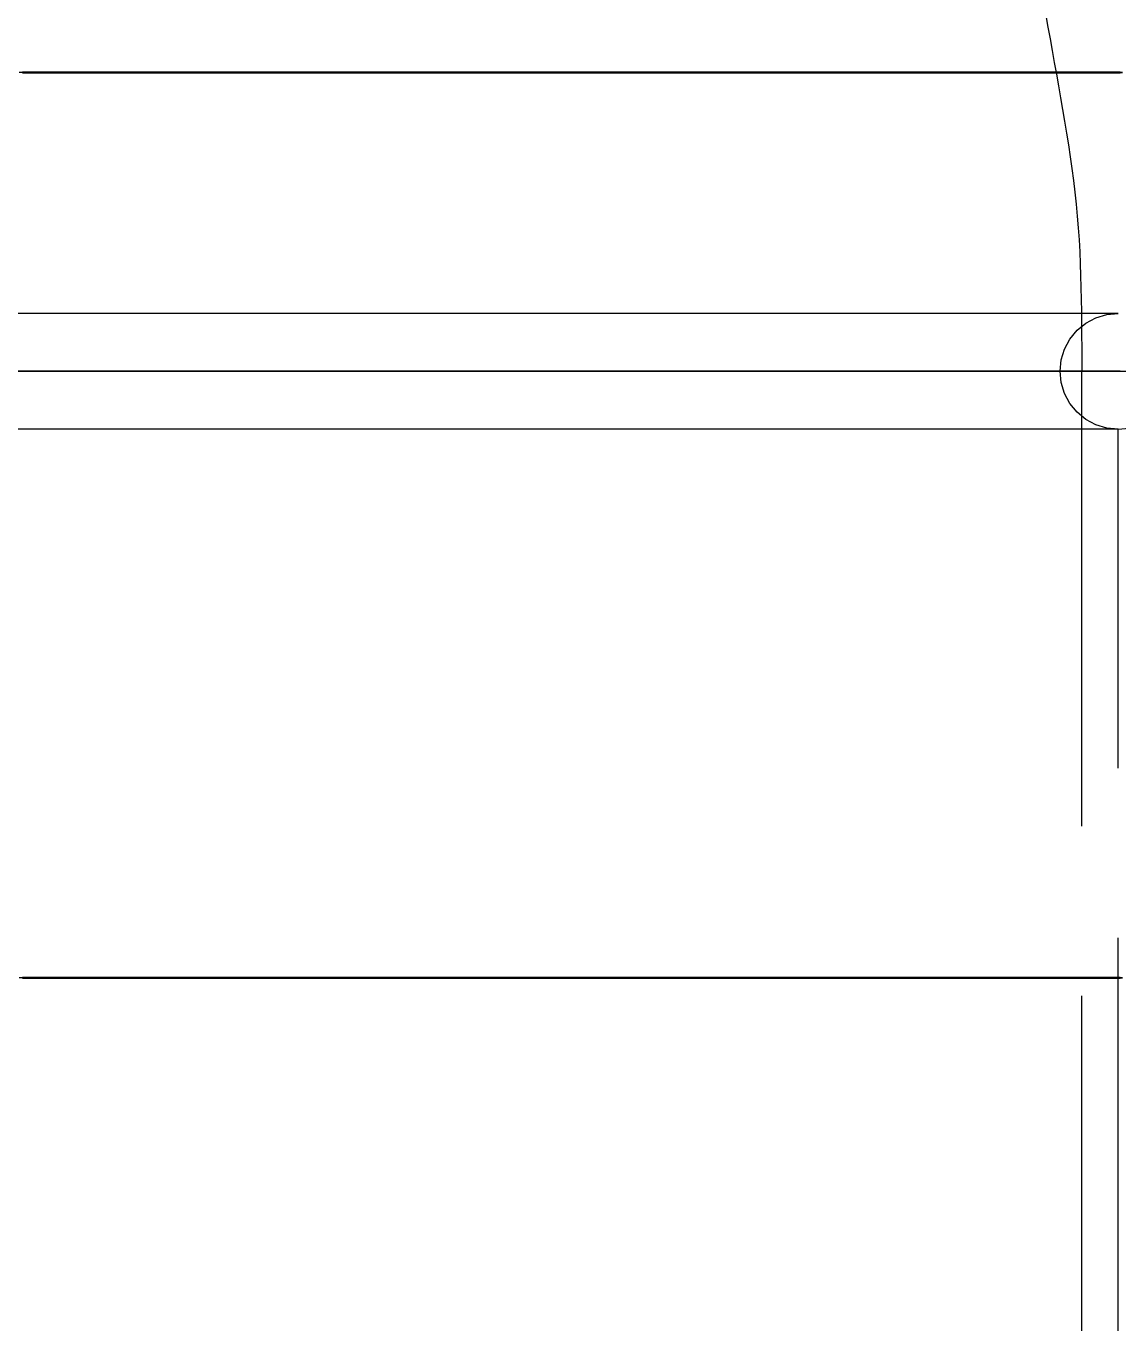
# Model space of a CAD drawing. Header units: millimetres. Extents: x 0 to 594, y 0 to 420.
# Drawn here: x 237.32 to 242.14, y 340.09 to 345.83 of the extents above; entities that cross this region are included whole.
import ezdxf

# ---------------------------------------------------------------- set-up
doc = ezdxf.new("R2010")
doc.units = ezdxf.units.MM
doc.linetypes.add('ISO02-TRAZOS', pattern=[3.75, 3, -0.75])
doc.layers.add('01-VISIBLE', color=7, linetype='CONTINUOUS', lineweight=50)
doc.layers.add('02-OCULTA', color=4, linetype='ISO02-TRAZOS', lineweight=25)

msp = doc.modelspace()

# ---------------------------------------------------------------- linework, layer by layer
at = {"layer": '01-VISIBLE'}
for points in [[(237.3, 345.62), (237.35, 345.62), (237.4, 345.62), (237.45, 345.62), (237.5, 345.62), (237.55, 345.62), (237.6, 345.62), (237.65, 345.62), (237.7, 345.62), (237.75, 345.62), (237.8, 345.62), (237.85, 345.62), (237.9, 345.62), (237.95, 345.62), (238, 345.62), (238.05, 345.62), (238.1, 345.62), (238.15, 345.62), (238.2, 345.62), (238.25, 345.62), (238.3, 345.62), (238.35, 345.62), (238.4, 345.62), (238.45, 345.62), (238.5, 345.62), (238.55, 345.62), (238.6, 345.62), (238.65, 345.62), (238.7, 345.62), (238.75, 345.62), (238.8, 345.62), (238.85, 345.62), (238.9, 345.62), (238.95, 345.62), (239, 345.62), (239.05, 345.62), (239.1, 345.62), (239.15, 345.62), (239.2, 345.62), (239.25, 345.62), (239.3, 345.62), (239.35, 345.62), (239.4, 345.62), (239.45, 345.62), (239.5, 345.62), (239.55, 345.62), (239.6, 345.62), (239.65, 345.62), (239.7, 345.62), (239.75, 345.62), (239.8, 345.62), (239.85, 345.62), (239.9, 345.62), (239.95, 345.62), (240, 345.62), (240.05, 345.62), (240.1, 345.62), (240.15, 345.62), (240.2, 345.62), (240.25, 345.62), (240.3, 345.62), (240.35, 345.62), (240.4, 345.62), (240.45, 345.62), (240.5, 345.62), (240.55, 345.62), (240.6, 345.62), (240.65, 345.62), (240.7, 345.62), (240.75, 345.62), (240.8, 345.62), (240.85, 345.62), (240.9, 345.62), (240.95, 345.62), (241, 345.62), (241.05, 345.62), (241.1, 345.62), (241.15, 345.62), (241.2, 345.62), (241.25, 345.62), (241.3, 345.62), (241.35, 345.62), (241.4, 345.62), (241.45, 345.62), (241.5, 345.62), (241.55, 345.62), (241.6, 345.62), (241.65, 345.62), (241.7, 345.62), (241.75, 345.62), (241.8, 345.62), (241.85, 345.62), (241.9, 345.62), (241.95, 345.62), (242, 345.62), (242.05, 345.62), (242.1, 345.62), (242.15, 345.62)], [(237.3, 341.62), (237.35, 341.62), (237.4, 341.62), (237.45, 341.62), (237.5, 341.62), (237.55, 341.62), (237.6, 341.62), (237.65, 341.62), (237.7, 341.62), (237.75, 341.62), (237.8, 341.62), (237.85, 341.62), (237.9, 341.62), (237.95, 341.62), (238, 341.62), (238.05, 341.62), (238.1, 341.62), (238.15, 341.62), (238.2, 341.62), (238.25, 341.62), (238.3, 341.62), (238.35, 341.62), (238.4, 341.62), (238.45, 341.62), (238.5, 341.62), (238.55, 341.62), (238.6, 341.62), (238.65, 341.62), (238.7, 341.62), (238.75, 341.62), (238.8, 341.62), (238.85, 341.62), (238.9, 341.62), (238.95, 341.62), (239, 341.62), (239.05, 341.62), (239.1, 341.62), (239.15, 341.62), (239.2, 341.62), (239.25, 341.62), (239.3, 341.62), (239.35, 341.62), (239.4, 341.62), (239.45, 341.62), (239.5, 341.62), (239.55, 341.62), (239.6, 341.62), (239.65, 341.62), (239.7, 341.62), (239.75, 341.62), (239.8, 341.62), (239.85, 341.62), (239.9, 341.62), (239.95, 341.62), (240, 341.62), (240.05, 341.62), (240.1, 341.62), (240.15, 341.62), (240.2, 341.62), (240.25, 341.62), (240.3, 341.62), (240.35, 341.62), (240.4, 341.62), (240.45, 341.62), (240.5, 341.62), (240.55, 341.62), (240.6, 341.62), (240.65, 341.62), (240.7, 341.62), (240.75, 341.62), (240.8, 341.62), (240.85, 341.62), (240.9, 341.62), (240.95, 341.62), (241, 341.62), (241.05, 341.62), (241.1, 341.62), (241.15, 341.62), (241.2, 341.62), (241.25, 341.62), (241.3, 341.62), (241.35, 341.62), (241.4, 341.62), (241.45, 341.62), (241.5, 341.62), (241.55, 341.62), (241.6, 341.62), (241.65, 341.62), (241.7, 341.62), (241.75, 341.62), (241.8, 341.62), (241.85, 341.62), (241.9, 341.62), (241.95, 341.62), (242, 341.62), (242.05, 341.62), (242.1, 341.62), (242.15, 341.62)]]:
    msp.add_lwpolyline(points, dxfattribs=at)
at = {"layer": '02-OCULTA'}
for p, q in [((241.98, 267.29), (241.98, 344.3)), ((242.14, 267.546), (242.14, 344.044)), ((242.14, 267.546), (242.14, 344.044))]:
    msp.add_line(p, q, dxfattribs=at)
for points in [[(241.8202, 345.8727), (241.8299, 345.8208), (241.8395, 345.7688), (241.849, 345.7169), (241.8584, 345.6649), (241.8677, 345.6129), (241.8768, 345.5609), (241.8859, 345.5089), (241.8949, 345.4568), (241.9036, 345.4047), (241.9122, 345.3526), (241.9205, 345.3005), (241.9285, 345.2482), (241.936, 345.196), (241.9429, 345.1436), (241.9493, 345.0912), (241.955, 345.0387), (241.9599, 344.9861), (241.9642, 344.9334), (241.9677, 344.8808), (241.9707, 344.828), (241.973, 344.7753), (241.9748, 344.7225), (241.9762, 344.6697), (241.9773, 344.6169), (241.978, 344.5641), (241.9786, 344.5113), (241.979, 344.4584), (241.9793, 344.4056), (241.9796, 344.3528), (241.98, 344.3)], [(242.1485, 345.62), (242.0984, 345.62), (242.0483, 345.62), (241.9981, 345.62), (241.948, 345.62), (241.8978, 345.62), (241.8477, 345.62), (241.7976, 345.62), (241.7474, 345.62), (241.6973, 345.62), (241.6472, 345.62), (241.597, 345.62), (241.5469, 345.62), (241.4968, 345.62), (241.4466, 345.62), (241.3965, 345.62), (241.3464, 345.62), (241.2962, 345.62), (241.2461, 345.62), (241.196, 345.62), (241.1458, 345.62), (241.0957, 345.62), (241.0456, 345.62), (240.9954, 345.62), (240.9453, 345.62), (240.8952, 345.62), (240.845, 345.62), (240.7949, 345.62), (240.7448, 345.62), (240.6946, 345.62), (240.6445, 345.62), (240.5944, 345.62), (240.5442, 345.62), (240.4941, 345.62), (240.444, 345.62), (240.3938, 345.62), (240.3437, 345.62), (240.2935, 345.62), (240.2434, 345.62), (240.1933, 345.62), (240.1431, 345.62), (240.093, 345.62), (240.0429, 345.62), (239.9927, 345.62), (239.9426, 345.62), (239.8925, 345.62), (239.8423, 345.62), (239.7922, 345.62), (239.7421, 345.62), (239.6919, 345.62), (239.6418, 345.62), (239.5917, 345.62), (239.5415, 345.62), (239.4914, 345.62), (239.4413, 345.62), (239.3911, 345.62), (239.341, 345.62), (239.2909, 345.62), (239.2407, 345.62), (239.1906, 345.62), (239.1405, 345.62), (239.0903, 345.62), (239.0402, 345.62), (238.9901, 345.62), (238.9399, 345.62), (238.8898, 345.62), (238.8397, 345.62), (238.7895, 345.62), (238.7394, 345.62), (238.6892, 345.62), (238.6391, 345.62), (238.589, 345.62), (238.5388, 345.62), (238.4887, 345.62), (238.4386, 345.62), (238.3884, 345.62), (238.3383, 345.62), (238.2882, 345.62), (238.238, 345.62), (238.1879, 345.62), (238.1378, 345.62), (238.0876, 345.62), (238.0375, 345.62), (237.9874, 345.62), (237.9372, 345.62), (237.8871, 345.62), (237.837, 345.62), (237.7868, 345.62), (237.7367, 345.62), (237.6866, 345.62), (237.6364, 345.62), (237.5863, 345.62), (237.5362, 345.62), (237.486, 345.62), (237.4359, 345.62), (237.3858, 345.62), (237.3356, 345.62), (237.2855, 345.62)], [(237.3073, 345.62), (237.3573, 345.62), (237.4073, 345.62), (237.4573, 345.62), (237.5074, 345.62), (237.5574, 345.62), (237.6074, 345.62), (237.6575, 345.62), (237.7075, 345.62), (237.7575, 345.62), (237.8075, 345.62), (237.8576, 345.62), (237.9076, 345.62), (237.9576, 345.62), (238.0076, 345.62), (238.0577, 345.62), (238.1077, 345.62), (238.1577, 345.62), (238.2078, 345.62), (238.2578, 345.62), (238.3078, 345.62), (238.3578, 345.62), (238.4079, 345.62), (238.4579, 345.62), (238.5079, 345.62), (238.5579, 345.62), (238.608, 345.62), (238.658, 345.62), (238.708, 345.62), (238.7581, 345.62), (238.8081, 345.62), (238.8581, 345.62), (238.9081, 345.62), (238.9582, 345.62), (239.0082, 345.62), (239.0582, 345.62), (239.1082, 345.62), (239.1583, 345.62), (239.2083, 345.62), (239.2583, 345.62), (239.3084, 345.62), (239.3584, 345.62), (239.4084, 345.62), (239.4584, 345.62), (239.5085, 345.62), (239.5585, 345.62), (239.6085, 345.62), (239.6585, 345.62), (239.7086, 345.62), (239.7586, 345.62), (239.8086, 345.62), (239.8587, 345.62), (239.9087, 345.62), (239.9587, 345.62), (240.0087, 345.62), (240.0588, 345.62), (240.1088, 345.62), (240.1588, 345.62), (240.2088, 345.62), (240.2589, 345.62), (240.3089, 345.62), (240.3589, 345.62), (240.409, 345.62), (240.459, 345.62), (240.509, 345.62), (240.559, 345.62), (240.6091, 345.62), (240.6591, 345.62), (240.7091, 345.62), (240.7592, 345.62), (240.8092, 345.62), (240.8592, 345.62), (240.9092, 345.62), (240.9593, 345.62), (241.0093, 345.62), (241.0593, 345.62), (241.1093, 345.62), (241.1594, 345.62), (241.2094, 345.62), (241.2594, 345.62), (241.3095, 345.62), (241.3595, 345.62), (241.4095, 345.62), (241.4595, 345.62), (241.5096, 345.62), (241.5596, 345.62), (241.6096, 345.62), (241.6596, 345.62), (241.7097, 345.62), (241.7597, 345.62), (241.8097, 345.62), (241.8598, 345.62), (241.9098, 345.62), (241.9598, 345.62), (242.0098, 345.62), (242.0599, 345.62), (242.1099, 345.62), (242.1599, 345.62)], [(242.1599, 345.62), (242.1099, 345.62), (242.0599, 345.62), (242.0098, 345.62), (241.9598, 345.62), (241.9098, 345.62), (241.8598, 345.62), (241.8097, 345.62), (241.7597, 345.62), (241.7097, 345.62), (241.6596, 345.62), (241.6096, 345.62), (241.5596, 345.62), (241.5096, 345.62), (241.4595, 345.62), (241.4095, 345.62), (241.3595, 345.62), (241.3095, 345.62), (241.2594, 345.62), (241.2094, 345.62), (241.1594, 345.62), (241.1093, 345.62), (241.0593, 345.62), (241.0093, 345.62), (240.9593, 345.62), (240.9092, 345.62), (240.8592, 345.62), (240.8092, 345.62), (240.7592, 345.62), (240.7091, 345.62), (240.6591, 345.62), (240.6091, 345.62), (240.559, 345.62), (240.509, 345.62), (240.459, 345.62), (240.409, 345.62), (240.3589, 345.62), (240.3089, 345.62), (240.2589, 345.62), (240.2088, 345.62), (240.1588, 345.62), (240.1088, 345.62), (240.0588, 345.62), (240.0087, 345.62), (239.9587, 345.62), (239.9087, 345.62), (239.8587, 345.62), (239.8086, 345.62), (239.7586, 345.62), (239.7086, 345.62), (239.6585, 345.62), (239.6085, 345.62), (239.5585, 345.62), (239.5085, 345.62), (239.4584, 345.62), (239.4084, 345.62), (239.3584, 345.62), (239.3084, 345.62), (239.2583, 345.62), (239.2083, 345.62), (239.1583, 345.62), (239.1082, 345.62), (239.0582, 345.62), (239.0082, 345.62), (238.9582, 345.62), (238.9081, 345.62), (238.8581, 345.62), (238.8081, 345.62), (238.7581, 345.62), (238.708, 345.62), (238.658, 345.62), (238.608, 345.62), (238.5579, 345.62), (238.5079, 345.62), (238.4579, 345.62), (238.4079, 345.62), (238.3578, 345.62), (238.3078, 345.62), (238.2578, 345.62), (238.2078, 345.62), (238.1577, 345.62), (238.1077, 345.62), (238.0577, 345.62), (238.0076, 345.62), (237.9576, 345.62), (237.9076, 345.62), (237.8576, 345.62), (237.8075, 345.62), (237.7575, 345.62), (237.7075, 345.62), (237.6575, 345.62), (237.6074, 345.62), (237.5574, 345.62), (237.5074, 345.62), (237.4573, 345.62), (237.4073, 345.62), (237.3573, 345.62), (237.3073, 345.62)], [(242.14, 344.556), (242.0899, 344.556), (242.0398, 344.556), (241.9897, 344.556), (241.9396, 344.556), (241.8895, 344.556), (241.8394, 344.556), (241.7893, 344.556), (241.7392, 344.556), (241.6891, 344.556), (241.639, 344.556), (241.5889, 344.556), (241.5388, 344.556), (241.4887, 344.556), (241.4385, 344.556), (241.3884, 344.556), (241.3383, 344.556), (241.2882, 344.556), (241.2381, 344.556), (241.188, 344.556), (241.1379, 344.556), (241.0878, 344.556), (241.0377, 344.556), (240.9876, 344.556), (240.9375, 344.556), (240.8874, 344.556), (240.8373, 344.556), (240.7872, 344.556), (240.7371, 344.556), (240.687, 344.556), (240.6369, 344.556), (240.5868, 344.556), (240.5367, 344.556), (240.4866, 344.556), (240.4365, 344.556), (240.3864, 344.556), (240.3363, 344.556), (240.2862, 344.556), (240.2361, 344.556), (240.186, 344.556), (240.1359, 344.556), (240.0858, 344.556), (240.0356, 344.556), (239.9855, 344.556), (239.9354, 344.556), (239.8853, 344.556), (239.8352, 344.556), (239.7851, 344.556), (239.735, 344.556), (239.6849, 344.556), (239.6348, 344.556), (239.5847, 344.556), (239.5346, 344.556), (239.4845, 344.556), (239.4344, 344.556), (239.3843, 344.556), (239.3342, 344.556), (239.2841, 344.556), (239.234, 344.556), (239.1839, 344.556), (239.1338, 344.556), (239.0837, 344.556), (239.0336, 344.556), (238.9835, 344.556), (238.9334, 344.556), (238.8833, 344.556), (238.8332, 344.556), (238.7831, 344.556), (238.733, 344.556), (238.6828, 344.556), (238.6327, 344.556), (238.5826, 344.556), (238.5325, 344.556), (238.4824, 344.556), (238.4323, 344.556), (238.3822, 344.556), (238.3321, 344.556), (238.282, 344.556), (238.2319, 344.556), (238.1818, 344.556), (238.1317, 344.556), (238.0816, 344.556), (238.0315, 344.556), (237.9814, 344.556), (237.9313, 344.556), (237.8812, 344.556), (237.8311, 344.556), (237.781, 344.556), (237.7309, 344.556), (237.6808, 344.556), (237.6307, 344.556), (237.5806, 344.556), (237.5305, 344.556), (237.4804, 344.556), (237.4303, 344.556), (237.3802, 344.556), (237.3301, 344.556), (237.2799, 344.556)], [(242.14, 344.556), (242.0433, 344.556), (241.9466, 344.556), (241.8499, 344.556), (241.7532, 344.556), (241.6565, 344.556), (241.5598, 344.556), (241.4631, 344.556), (241.3664, 344.556), (241.2697, 344.556), (241.173, 344.556), (241.0763, 344.556), (240.9796, 344.556), (240.8829, 344.556), (240.7862, 344.556), (240.6895, 344.556), (240.5928, 344.556), (240.4961, 344.556), (240.3994, 344.556), (240.3027, 344.556), (240.206, 344.556), (240.1093, 344.556), (240.0126, 344.556), (239.9159, 344.556), (239.8192, 344.556), (239.7225, 344.556), (239.6258, 344.556), (239.5291, 344.556), (239.4324, 344.556), (239.3357, 344.556), (239.239, 344.556), (239.1423, 344.556), (239.0456, 344.556), (238.9489, 344.556), (238.8522, 344.556), (238.7555, 344.556), (238.6588, 344.556), (238.5621, 344.556), (238.4654, 344.556), (238.3687, 344.556), (238.272, 344.556), (238.1753, 344.556), (238.0786, 344.556), (237.9819, 344.556), (237.8852, 344.556), (237.7885, 344.556), (237.6918, 344.556), (237.5951, 344.556), (237.4984, 344.556), (237.4017, 344.556), (237.305, 344.556)], [(242.14, 344.044), (242.0901, 344.0489), (242.042, 344.0635), (241.9978, 344.0871), (241.959, 344.119), (241.9272, 344.1578), (241.9035, 344.202), (241.8889, 344.2501), (241.884, 344.3), (241.8889, 344.3499), (241.9035, 344.398), (241.9271, 344.4422), (241.959, 344.481), (241.9978, 344.5129), (242.042, 344.5365), (242.0901, 344.5511), (242.14, 344.556)], [(242.14, 344.556), (242.14, 344.556), (242.14, 344.556), (242.14, 344.556), (242.14, 344.556), (242.14, 344.556), (242.14, 344.556)], [(237.23, 344.3), (237.3275, 344.3), (237.425, 344.3), (237.5225, 344.3), (237.62, 344.3), (237.7175, 344.3), (237.815, 344.3), (237.9125, 344.3), (238.01, 344.3), (238.1075, 344.3), (238.205, 344.3), (238.3025, 344.3), (238.4, 344.3), (238.4975, 344.3), (238.595, 344.3), (238.6925, 344.3), (238.79, 344.3), (238.8875, 344.3), (238.985, 344.3), (239.0825, 344.3), (239.18, 344.3), (239.2775, 344.3), (239.375, 344.3), (239.4725, 344.3), (239.57, 344.3), (239.6675, 344.3), (239.765, 344.3), (239.8625, 344.3), (239.96, 344.3), (240.0575, 344.3), (240.155, 344.3), (240.2525, 344.3), (240.35, 344.3), (240.4475, 344.3), (240.545, 344.3), (240.6425, 344.3), (240.74, 344.3), (240.8375, 344.3), (240.935, 344.3), (241.0325, 344.3), (241.13, 344.3), (241.2275, 344.3), (241.325, 344.3), (241.4225, 344.3), (241.52, 344.3), (241.6175, 344.3), (241.715, 344.3), (241.8125, 344.3), (241.91, 344.3), (242.0075, 344.3), (242.105, 344.3), (242.2025, 344.3)], [(237.23, 344.3), (237.3275, 344.3), (237.425, 344.3), (237.5225, 344.3), (237.62, 344.3), (237.7175, 344.3), (237.815, 344.3), (237.9125, 344.3), (238.01, 344.3), (238.1075, 344.3), (238.205, 344.3), (238.3025, 344.3), (238.4, 344.3), (238.4975, 344.3), (238.595, 344.3), (238.6925, 344.3), (238.79, 344.3), (238.8875, 344.3), (238.985, 344.3), (239.0825, 344.3), (239.18, 344.3), (239.2775, 344.3), (239.375, 344.3), (239.4725, 344.3), (239.57, 344.3), (239.6675, 344.3), (239.765, 344.3), (239.8625, 344.3), (239.96, 344.3), (240.0575, 344.3), (240.155, 344.3), (240.2525, 344.3), (240.35, 344.3), (240.4475, 344.3), (240.545, 344.3), (240.6425, 344.3), (240.74, 344.3), (240.8375, 344.3), (240.935, 344.3), (241.0325, 344.3), (241.13, 344.3), (241.2275, 344.3), (241.325, 344.3), (241.4225, 344.3), (241.52, 344.3), (241.6175, 344.3), (241.715, 344.3), (241.8125, 344.3), (241.91, 344.3), (242.0075, 344.3), (242.105, 344.3), (242.2025, 344.3)], [(241.98, 344.3), (241.9299, 344.3), (241.8798, 344.3), (241.8298, 344.3), (241.7797, 344.3), (241.7296, 344.3), (241.6795, 344.3), (241.6295, 344.3), (241.5794, 344.3), (241.5293, 344.3), (241.4792, 344.3), (241.4291, 344.3), (241.3791, 344.3), (241.329, 344.3), (241.2789, 344.3), (241.2288, 344.3), (241.1787, 344.3), (241.1287, 344.3), (241.0786, 344.3), (241.0285, 344.3), (240.9784, 344.3), (240.9284, 344.3), (240.8783, 344.3), (240.8282, 344.3), (240.7781, 344.3), (240.728, 344.3), (240.678, 344.3), (240.6279, 344.3), (240.5778, 344.3), (240.5277, 344.3), (240.4777, 344.3), (240.4276, 344.3), (240.3775, 344.3), (240.3274, 344.3), (240.2773, 344.3), (240.2273, 344.3), (240.1772, 344.3), (240.1271, 344.3), (240.077, 344.3), (240.0269, 344.3), (239.9769, 344.3), (239.9268, 344.3), (239.8767, 344.3), (239.8266, 344.3), (239.7766, 344.3), (239.7265, 344.3), (239.6764, 344.3), (239.6263, 344.3), (239.5762, 344.3), (239.5262, 344.3), (239.4761, 344.3), (239.426, 344.3), (239.3759, 344.3), (239.3258, 344.3), (239.2758, 344.3), (239.2257, 344.3), (239.1756, 344.3), (239.1255, 344.3), (239.0755, 344.3), (239.0254, 344.3), (238.9753, 344.3), (238.9252, 344.3), (238.8751, 344.3), (238.8251, 344.3), (238.775, 344.3), (238.7249, 344.3), (238.6748, 344.3), (238.6248, 344.3), (238.5747, 344.3), (238.5246, 344.3), (238.4745, 344.3), (238.4244, 344.3), (238.3744, 344.3), (238.3243, 344.3), (238.2742, 344.3), (238.2241, 344.3), (238.174, 344.3), (238.124, 344.3), (238.0739, 344.3), (238.0238, 344.3), (237.9737, 344.3), (237.9237, 344.3), (237.8736, 344.3), (237.8235, 344.3), (237.7734, 344.3), (237.7233, 344.3), (237.6733, 344.3), (237.6232, 344.3), (237.5731, 344.3), (237.523, 344.3), (237.473, 344.3), (237.4229, 344.3), (237.3728, 344.3), (237.3227, 344.3), (237.2726, 344.3)], [(241.98, 344.3), (241.9299, 344.3), (241.8798, 344.3), (241.8298, 344.3), (241.7797, 344.3), (241.7296, 344.3), (241.6795, 344.3), (241.6295, 344.3), (241.5794, 344.3), (241.5293, 344.3), (241.4792, 344.3), (241.4291, 344.3), (241.3791, 344.3), (241.329, 344.3), (241.2789, 344.3), (241.2288, 344.3), (241.1787, 344.3), (241.1287, 344.3), (241.0786, 344.3), (241.0285, 344.3), (240.9784, 344.3), (240.9284, 344.3), (240.8783, 344.3), (240.8282, 344.3), (240.7781, 344.3), (240.728, 344.3), (240.678, 344.3), (240.6279, 344.3), (240.5778, 344.3), (240.5277, 344.3), (240.4777, 344.3), (240.4276, 344.3), (240.3775, 344.3), (240.3274, 344.3), (240.2773, 344.3), (240.2273, 344.3), (240.1772, 344.3), (240.1271, 344.3), (240.077, 344.3), (240.0269, 344.3), (239.9769, 344.3), (239.9268, 344.3), (239.8767, 344.3), (239.8266, 344.3), (239.7766, 344.3), (239.7265, 344.3), (239.6764, 344.3), (239.6263, 344.3), (239.5762, 344.3), (239.5262, 344.3), (239.4761, 344.3), (239.426, 344.3), (239.3759, 344.3), (239.3258, 344.3), (239.2758, 344.3), (239.2257, 344.3), (239.1756, 344.3), (239.1255, 344.3), (239.0755, 344.3), (239.0254, 344.3), (238.9753, 344.3), (238.9252, 344.3), (238.8751, 344.3), (238.8251, 344.3), (238.775, 344.3), (238.7249, 344.3), (238.6748, 344.3), (238.6248, 344.3), (238.5747, 344.3), (238.5246, 344.3), (238.4745, 344.3), (238.4244, 344.3), (238.3744, 344.3), (238.3243, 344.3), (238.2742, 344.3), (238.2241, 344.3), (238.174, 344.3), (238.124, 344.3), (238.0739, 344.3), (238.0238, 344.3), (237.9737, 344.3), (237.9237, 344.3), (237.8736, 344.3), (237.8235, 344.3), (237.7734, 344.3), (237.7233, 344.3), (237.6733, 344.3), (237.6232, 344.3), (237.5731, 344.3), (237.523, 344.3), (237.473, 344.3), (237.4229, 344.3), (237.3728, 344.3), (237.3227, 344.3), (237.2726, 344.3)], [(237.2809, 344.3), (237.3768, 344.3), (237.4727, 344.3), (237.5686, 344.3), (237.6645, 344.3), (237.7604, 344.3), (237.8563, 344.3), (237.9522, 344.3), (238.0481, 344.3), (238.144, 344.3), (238.2399, 344.3), (238.3358, 344.3), (238.4317, 344.3), (238.5276, 344.3), (238.6235, 344.3), (238.7194, 344.3), (238.8153, 344.3), (238.9112, 344.3), (239.0071, 344.3), (239.103, 344.3), (239.1989, 344.3), (239.2948, 344.3), (239.3907, 344.3), (239.4866, 344.3), (239.5825, 344.3), (239.6784, 344.3), (239.7743, 344.3), (239.8702, 344.3), (239.9661, 344.3), (240.062, 344.3), (240.1579, 344.3), (240.2538, 344.3), (240.3497, 344.3), (240.4456, 344.3), (240.5415, 344.3), (240.6374, 344.3), (240.7333, 344.3), (240.8292, 344.3), (240.9251, 344.3), (241.021, 344.3), (241.1169, 344.3), (241.2128, 344.3), (241.3087, 344.3), (241.4046, 344.3), (241.5005, 344.3), (241.5964, 344.3), (241.6923, 344.3), (241.7882, 344.3), (241.8841, 344.3), (241.98, 344.3)], [(237.2809, 344.3), (237.3768, 344.3), (237.4727, 344.3), (237.5686, 344.3), (237.6645, 344.3), (237.7604, 344.3), (237.8563, 344.3), (237.9522, 344.3), (238.0481, 344.3), (238.144, 344.3), (238.2399, 344.3), (238.3358, 344.3), (238.4317, 344.3), (238.5276, 344.3), (238.6235, 344.3), (238.7194, 344.3), (238.8153, 344.3), (238.9112, 344.3), (239.0071, 344.3), (239.103, 344.3), (239.1989, 344.3), (239.2948, 344.3), (239.3907, 344.3), (239.4866, 344.3), (239.5825, 344.3), (239.6784, 344.3), (239.7743, 344.3), (239.8702, 344.3), (239.9661, 344.3), (240.062, 344.3), (240.1579, 344.3), (240.2538, 344.3), (240.3497, 344.3), (240.4456, 344.3), (240.5415, 344.3), (240.6374, 344.3), (240.7333, 344.3), (240.8292, 344.3), (240.9251, 344.3), (241.021, 344.3), (241.1169, 344.3), (241.2128, 344.3), (241.3087, 344.3), (241.4046, 344.3), (241.5005, 344.3), (241.5964, 344.3), (241.6923, 344.3), (241.7882, 344.3), (241.8841, 344.3), (241.98, 344.3)], [(242.15, 344.3), (242.1, 344.3), (242.05, 344.3), (242, 344.3), (241.95, 344.3), (241.9, 344.3), (241.85, 344.3), (241.8, 344.3), (241.75, 344.3), (241.7, 344.3), (241.65, 344.3), (241.6, 344.3), (241.55, 344.3), (241.5, 344.3), (241.45, 344.3), (241.4, 344.3), (241.35, 344.3), (241.3, 344.3), (241.25, 344.3), (241.2, 344.3), (241.15, 344.3), (241.1, 344.3), (241.05, 344.3), (241, 344.3), (240.95, 344.3), (240.9, 344.3), (240.85, 344.3), (240.8, 344.3), (240.75, 344.3), (240.7, 344.3), (240.65, 344.3), (240.6, 344.3), (240.55, 344.3), (240.5, 344.3), (240.45, 344.3), (240.4, 344.3), (240.35, 344.3), (240.3, 344.3), (240.25, 344.3), (240.2, 344.3), (240.15, 344.3), (240.1, 344.3), (240.05, 344.3), (240, 344.3), (239.95, 344.3), (239.9, 344.3), (239.85, 344.3), (239.8, 344.3), (239.75, 344.3), (239.7, 344.3), (239.65, 344.3), (239.6, 344.3), (239.55, 344.3), (239.5, 344.3), (239.45, 344.3), (239.4, 344.3), (239.35, 344.3), (239.3, 344.3), (239.25, 344.3), (239.2, 344.3), (239.15, 344.3), (239.1, 344.3), (239.05, 344.3), (239, 344.3), (238.95, 344.3), (238.9, 344.3), (238.85, 344.3), (238.8, 344.3), (238.75, 344.3), (238.7, 344.3), (238.65, 344.3), (238.6, 344.3), (238.55, 344.3), (238.5, 344.3), (238.45, 344.3), (238.4, 344.3), (238.35, 344.3), (238.3, 344.3), (238.25, 344.3), (238.2, 344.3), (238.15, 344.3), (238.1, 344.3), (238.05, 344.3), (238, 344.3), (237.95, 344.3), (237.9, 344.3), (237.85, 344.3), (237.8, 344.3), (237.75, 344.3), (237.7, 344.3), (237.65, 344.3), (237.6, 344.3), (237.55, 344.3), (237.5, 344.3), (237.45, 344.3), (237.4, 344.3), (237.35, 344.3), (237.3, 344.3)], [(242.15, 344.3), (242.1, 344.3), (242.05, 344.3), (242, 344.3), (241.95, 344.3), (241.9, 344.3), (241.85, 344.3), (241.8, 344.3), (241.75, 344.3), (241.7, 344.3), (241.65, 344.3), (241.6, 344.3), (241.55, 344.3), (241.5, 344.3), (241.45, 344.3), (241.4, 344.3), (241.35, 344.3), (241.3, 344.3), (241.25, 344.3), (241.2, 344.3), (241.15, 344.3), (241.1, 344.3), (241.05, 344.3), (241, 344.3), (240.95, 344.3), (240.9, 344.3), (240.85, 344.3), (240.8, 344.3), (240.75, 344.3), (240.7, 344.3), (240.65, 344.3), (240.6, 344.3), (240.55, 344.3), (240.5, 344.3), (240.45, 344.3), (240.4, 344.3), (240.35, 344.3), (240.3, 344.3), (240.25, 344.3), (240.2, 344.3), (240.15, 344.3), (240.1, 344.3), (240.05, 344.3), (240, 344.3), (239.95, 344.3), (239.9, 344.3), (239.85, 344.3), (239.8, 344.3), (239.75, 344.3), (239.7, 344.3), (239.65, 344.3), (239.6, 344.3), (239.55, 344.3), (239.5, 344.3), (239.45, 344.3), (239.4, 344.3), (239.35, 344.3), (239.3, 344.3), (239.25, 344.3), (239.2, 344.3), (239.15, 344.3), (239.1, 344.3), (239.05, 344.3), (239, 344.3), (238.95, 344.3), (238.9, 344.3), (238.85, 344.3), (238.8, 344.3), (238.75, 344.3), (238.7, 344.3), (238.65, 344.3), (238.6, 344.3), (238.55, 344.3), (238.5, 344.3), (238.45, 344.3), (238.4, 344.3), (238.35, 344.3), (238.3, 344.3), (238.25, 344.3), (238.2, 344.3), (238.15, 344.3), (238.1, 344.3), (238.05, 344.3), (238, 344.3), (237.95, 344.3), (237.9, 344.3), (237.85, 344.3), (237.8, 344.3), (237.75, 344.3), (237.7, 344.3), (237.65, 344.3), (237.6, 344.3), (237.55, 344.3), (237.5, 344.3), (237.45, 344.3), (237.4, 344.3), (237.35, 344.3), (237.3, 344.3)], [(242.14, 344.044), (242.1895, 344.0489), (242.2371, 344.0634), (242.281, 344.0867), (242.3195, 344.1181), (242.3513, 344.1563), (242.3751, 344.2)], [(242.14, 344.044), (242.1895, 344.0489), (242.2371, 344.0634), (242.281, 344.0867), (242.3195, 344.1181), (242.3513, 344.1563), (242.3751, 344.2)], [(242.14, 344.044), (242.0899, 344.044), (242.0398, 344.044), (241.9897, 344.044), (241.9396, 344.044), (241.8895, 344.044), (241.8394, 344.044), (241.7893, 344.044), (241.7392, 344.044), (241.6891, 344.044), (241.639, 344.044), (241.5889, 344.044), (241.5388, 344.044), (241.4887, 344.044), (241.4385, 344.044), (241.3884, 344.044), (241.3383, 344.044), (241.2882, 344.044), (241.2381, 344.044), (241.188, 344.044), (241.1379, 344.044), (241.0878, 344.044), (241.0377, 344.044), (240.9876, 344.044), (240.9375, 344.044), (240.8874, 344.044), (240.8373, 344.044), (240.7872, 344.044), (240.7371, 344.044), (240.687, 344.044), (240.6369, 344.044), (240.5868, 344.044), (240.5367, 344.044), (240.4866, 344.044), (240.4365, 344.044), (240.3864, 344.044), (240.3363, 344.044), (240.2862, 344.044), (240.2361, 344.044), (240.186, 344.044), (240.1359, 344.044), (240.0858, 344.044), (240.0356, 344.044), (239.9855, 344.044), (239.9354, 344.044), (239.8853, 344.044), (239.8352, 344.044), (239.7851, 344.044), (239.735, 344.044), (239.6849, 344.044), (239.6348, 344.044), (239.5847, 344.044), (239.5346, 344.044), (239.4845, 344.044), (239.4344, 344.044), (239.3843, 344.044), (239.3342, 344.044), (239.2841, 344.044), (239.234, 344.044), (239.1839, 344.044), (239.1338, 344.044), (239.0837, 344.044), (239.0336, 344.044), (238.9835, 344.044), (238.9334, 344.044), (238.8833, 344.044), (238.8332, 344.044), (238.7831, 344.044), (238.733, 344.044), (238.6828, 344.044), (238.6327, 344.044), (238.5826, 344.044), (238.5325, 344.044), (238.4824, 344.044), (238.4323, 344.044), (238.3822, 344.044), (238.3321, 344.044), (238.282, 344.044), (238.2319, 344.044), (238.1818, 344.044), (238.1317, 344.044), (238.0816, 344.044), (238.0315, 344.044), (237.9814, 344.044), (237.9313, 344.044), (237.8812, 344.044), (237.8311, 344.044), (237.781, 344.044), (237.7309, 344.044), (237.6808, 344.044), (237.6307, 344.044), (237.5806, 344.044), (237.5305, 344.044), (237.4804, 344.044), (237.4303, 344.044), (237.3802, 344.044), (237.3301, 344.044), (237.2799, 344.044)], [(242.14, 344.044), (242.0433, 344.044), (241.9466, 344.044), (241.8499, 344.044), (241.7532, 344.044), (241.6565, 344.044), (241.5598, 344.044), (241.4631, 344.044), (241.3664, 344.044), (241.2697, 344.044), (241.173, 344.044), (241.0763, 344.044), (240.9796, 344.044), (240.8829, 344.044), (240.7862, 344.044), (240.6895, 344.044), (240.5928, 344.044), (240.4961, 344.044), (240.3994, 344.044), (240.3027, 344.044), (240.206, 344.044), (240.1093, 344.044), (240.0126, 344.044), (239.9159, 344.044), (239.8192, 344.044), (239.7225, 344.044), (239.6258, 344.044), (239.5291, 344.044), (239.4324, 344.044), (239.3357, 344.044), (239.239, 344.044), (239.1423, 344.044), (239.0456, 344.044), (238.9489, 344.044), (238.8522, 344.044), (238.7555, 344.044), (238.6588, 344.044), (238.5621, 344.044), (238.4654, 344.044), (238.3687, 344.044), (238.272, 344.044), (238.1753, 344.044), (238.0786, 344.044), (237.9819, 344.044), (237.8852, 344.044), (237.7885, 344.044), (237.6918, 344.044), (237.5951, 344.044), (237.4984, 344.044), (237.4017, 344.044), (237.305, 344.044)], [(242.14, 344.044), (242.14, 344.044), (242.14, 344.044), (242.14, 344.044), (242.14, 344.044), (242.14, 344.044), (242.14, 344.044)], [(242.1485, 341.62), (242.0984, 341.62), (242.0483, 341.62), (241.9981, 341.62), (241.948, 341.62), (241.8978, 341.62), (241.8477, 341.62), (241.7976, 341.62), (241.7474, 341.62), (241.6973, 341.62), (241.6472, 341.62), (241.597, 341.62), (241.5469, 341.62), (241.4968, 341.62), (241.4466, 341.62), (241.3965, 341.62), (241.3464, 341.62), (241.2962, 341.62), (241.2461, 341.62), (241.196, 341.62), (241.1458, 341.62), (241.0957, 341.62), (241.0456, 341.62), (240.9954, 341.62), (240.9453, 341.62), (240.8952, 341.62), (240.845, 341.62), (240.7949, 341.62), (240.7448, 341.62), (240.6946, 341.62), (240.6445, 341.62), (240.5944, 341.62), (240.5442, 341.62), (240.4941, 341.62), (240.444, 341.62), (240.3938, 341.62), (240.3437, 341.62), (240.2935, 341.62), (240.2434, 341.62), (240.1933, 341.62), (240.1431, 341.62), (240.093, 341.62), (240.0429, 341.62), (239.9927, 341.62), (239.9426, 341.62), (239.8925, 341.62), (239.8423, 341.62), (239.7922, 341.62), (239.7421, 341.62), (239.6919, 341.62), (239.6418, 341.62), (239.5917, 341.62), (239.5415, 341.62), (239.4914, 341.62), (239.4413, 341.62), (239.3911, 341.62), (239.341, 341.62), (239.2909, 341.62), (239.2407, 341.62), (239.1906, 341.62), (239.1405, 341.62), (239.0903, 341.62), (239.0402, 341.62), (238.9901, 341.62), (238.9399, 341.62), (238.8898, 341.62), (238.8397, 341.62), (238.7895, 341.62), (238.7394, 341.62), (238.6892, 341.62), (238.6391, 341.62), (238.589, 341.62), (238.5388, 341.62), (238.4887, 341.62), (238.4386, 341.62), (238.3884, 341.62), (238.3383, 341.62), (238.2882, 341.62), (238.238, 341.62), (238.1879, 341.62), (238.1378, 341.62), (238.0876, 341.62), (238.0375, 341.62), (237.9874, 341.62), (237.9372, 341.62), (237.8871, 341.62), (237.837, 341.62), (237.7868, 341.62), (237.7367, 341.62), (237.6866, 341.62), (237.6364, 341.62), (237.5863, 341.62), (237.5362, 341.62), (237.486, 341.62), (237.4359, 341.62), (237.3858, 341.62), (237.3356, 341.62), (237.2855, 341.62)], [(237.3073, 341.62), (237.3573, 341.62), (237.4073, 341.62), (237.4573, 341.62), (237.5074, 341.62), (237.5574, 341.62), (237.6074, 341.62), (237.6575, 341.62), (237.7075, 341.62), (237.7575, 341.62), (237.8075, 341.62), (237.8576, 341.62), (237.9076, 341.62), (237.9576, 341.62), (238.0076, 341.62), (238.0577, 341.62), (238.1077, 341.62), (238.1577, 341.62), (238.2078, 341.62), (238.2578, 341.62), (238.3078, 341.62), (238.3578, 341.62), (238.4079, 341.62), (238.4579, 341.62), (238.5079, 341.62), (238.5579, 341.62), (238.608, 341.62), (238.658, 341.62), (238.708, 341.62), (238.7581, 341.62), (238.8081, 341.62), (238.8581, 341.62), (238.9081, 341.62), (238.9582, 341.62), (239.0082, 341.62), (239.0582, 341.62), (239.1082, 341.62), (239.1583, 341.62), (239.2083, 341.62), (239.2583, 341.62), (239.3084, 341.62), (239.3584, 341.62), (239.4084, 341.62), (239.4584, 341.62), (239.5085, 341.62), (239.5585, 341.62), (239.6085, 341.62), (239.6585, 341.62), (239.7086, 341.62), (239.7586, 341.62), (239.8086, 341.62), (239.8587, 341.62), (239.9087, 341.62), (239.9587, 341.62), (240.0087, 341.62), (240.0588, 341.62), (240.1088, 341.62), (240.1588, 341.62), (240.2088, 341.62), (240.2589, 341.62), (240.3089, 341.62), (240.3589, 341.62), (240.409, 341.62), (240.459, 341.62), (240.509, 341.62), (240.559, 341.62), (240.6091, 341.62), (240.6591, 341.62), (240.7091, 341.62), (240.7592, 341.62), (240.8092, 341.62), (240.8592, 341.62), (240.9092, 341.62), (240.9593, 341.62), (241.0093, 341.62), (241.0593, 341.62), (241.1093, 341.62), (241.1594, 341.62), (241.2094, 341.62), (241.2594, 341.62), (241.3095, 341.62), (241.3595, 341.62), (241.4095, 341.62), (241.4595, 341.62), (241.5096, 341.62), (241.5596, 341.62), (241.6096, 341.62), (241.6596, 341.62), (241.7097, 341.62), (241.7597, 341.62), (241.8097, 341.62), (241.8598, 341.62), (241.9098, 341.62), (241.9598, 341.62), (242.0098, 341.62), (242.0599, 341.62), (242.1099, 341.62), (242.1599, 341.62)], [(242.1599, 341.62), (242.1099, 341.62), (242.0599, 341.62), (242.0098, 341.62), (241.9598, 341.62), (241.9098, 341.62), (241.8598, 341.62), (241.8097, 341.62), (241.7597, 341.62), (241.7097, 341.62), (241.6596, 341.62), (241.6096, 341.62), (241.5596, 341.62), (241.5096, 341.62), (241.4595, 341.62), (241.4095, 341.62), (241.3595, 341.62), (241.3095, 341.62), (241.2594, 341.62), (241.2094, 341.62), (241.1594, 341.62), (241.1093, 341.62), (241.0593, 341.62), (241.0093, 341.62), (240.9593, 341.62), (240.9092, 341.62), (240.8592, 341.62), (240.8092, 341.62), (240.7592, 341.62), (240.7091, 341.62), (240.6591, 341.62), (240.6091, 341.62), (240.559, 341.62), (240.509, 341.62), (240.459, 341.62), (240.409, 341.62), (240.3589, 341.62), (240.3089, 341.62), (240.2589, 341.62), (240.2088, 341.62), (240.1588, 341.62), (240.1088, 341.62), (240.0588, 341.62), (240.0087, 341.62), (239.9587, 341.62), (239.9087, 341.62), (239.8587, 341.62), (239.8086, 341.62), (239.7586, 341.62), (239.7086, 341.62), (239.6585, 341.62), (239.6085, 341.62), (239.5585, 341.62), (239.5085, 341.62), (239.4584, 341.62), (239.4084, 341.62), (239.3584, 341.62), (239.3084, 341.62), (239.2583, 341.62), (239.2083, 341.62), (239.1583, 341.62), (239.1082, 341.62), (239.0582, 341.62), (239.0082, 341.62), (238.9582, 341.62), (238.9081, 341.62), (238.8581, 341.62), (238.8081, 341.62), (238.7581, 341.62), (238.708, 341.62), (238.658, 341.62), (238.608, 341.62), (238.5579, 341.62), (238.5079, 341.62), (238.4579, 341.62), (238.4079, 341.62), (238.3578, 341.62), (238.3078, 341.62), (238.2578, 341.62), (238.2078, 341.62), (238.1577, 341.62), (238.1077, 341.62), (238.0577, 341.62), (238.0076, 341.62), (237.9576, 341.62), (237.9076, 341.62), (237.8576, 341.62), (237.8075, 341.62), (237.7575, 341.62), (237.7075, 341.62), (237.6575, 341.62), (237.6074, 341.62), (237.5574, 341.62), (237.5074, 341.62), (237.4573, 341.62), (237.4073, 341.62), (237.3573, 341.62), (237.3073, 341.62)]]:
    msp.add_lwpolyline(points, dxfattribs=at)

doc.saveas('drawing.dxf')
